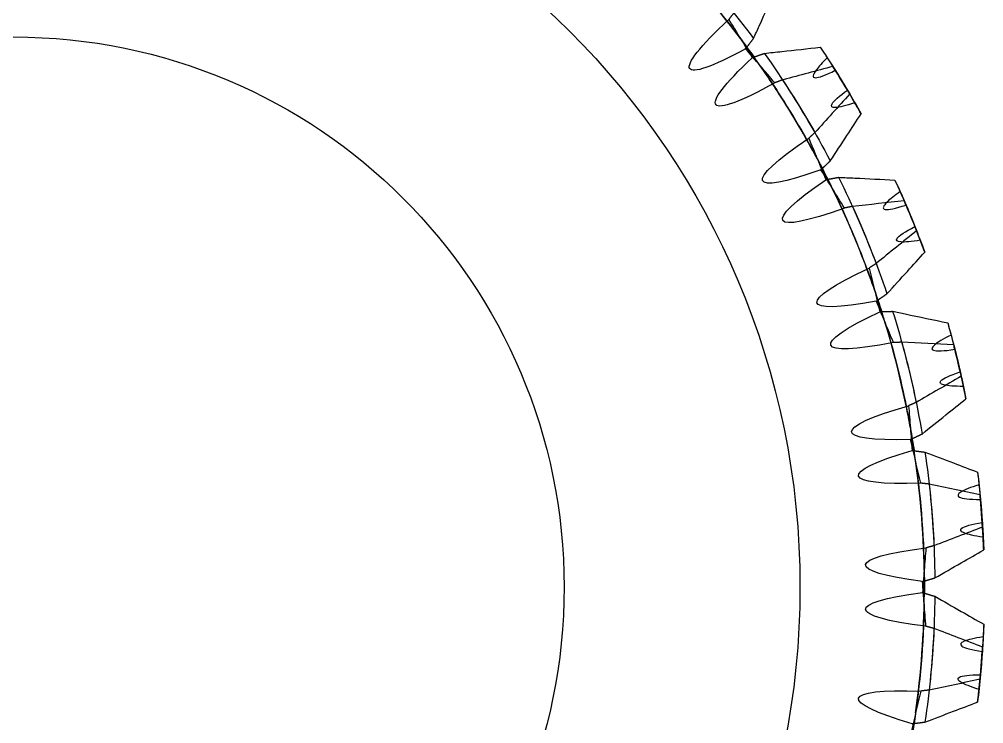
# Model space of a CAD drawing. Header units: millimetres. Extents: x -3 to 292, y -52 to 113.
# Drawn here: x 57.01 to 87.68, y 43.77 to 66.18 of the extents above; entities that cross this region are included whole.
import ezdxf

# ---------------------------------------------------------------- set-up
doc = ezdxf.new("R2010")
doc.units = ezdxf.units.MM
doc.layers.add('pieza3', color=163, linetype='Continuous')

msp = doc.modelspace()

# ---------------------------------------------------------------- linework, layer by layer
at = {"layer": 'pieza3'}
for centre, radius in [((56.835, 48.121, -45.285), 25), ((56.835, 48.121, -43.485), 17.5), ((56.835, 48.121, -45.285), 17.5)]:
    msp.add_circle(centre, radius, dxfattribs=at)
at = {"layer": 'pieza3', "extrusion": (-4.07889e-32, -2.22045e-16, -1)}
for centre, radius, start, end in [((-56.835, 48.121, 67.554), 29.289, 137.5757, 143.4299), ((-56.835, 48.121, 78.254), 29.289, 144.5701, 150.4243), ((-56.835, 48.121, 76.952), 30.864, 146.195, 149.4522), ((-56.835, 48.121, 75.615), 30.864, 146.9406, 149.186), ((-56.835, 48.121, 68.856), 30.864, 147.5478, 150.805), ((-56.835, 48.121, 67.554), 29.289, 146.5757, 152.4299), ((-56.835, 48.121, 78.254), 29.289, 153.5701, 159.4243), ((-56.835, 48.121, 76.952), 30.864, 155.195, 158.4522), ((-56.835, 48.121, 75.615), 30.864, 155.9406, 158.186), ((-56.835, 48.121, 67.554), 29.289, 155.5757, 161.4299), ((-56.835, 48.121, 68.856), 30.864, 156.5478, 159.805), ((-56.835, 48.121, 78.254), 29.289, 162.5701, 168.4243), ((-56.835, 48.121, 76.952), 30.864, 164.195, 167.4522), ((-56.835, 48.121, 75.615), 30.864, 164.9406, 167.186), ((-56.835, 48.121, 67.554), 29.289, 164.5757, 170.4299), ((-56.835, 48.121, 68.856), 30.864, 165.5478, 168.805), ((-56.835, 48.121, 78.254), 29.289, 171.5701, 177.4243), ((-56.835, 48.121, 76.952), 30.864, 173.195, 176.4522), ((-56.835, 48.121, 67.554), 29.289, 173.5757, 179.4299), ((-56.835, 48.121, 75.615), 30.864, 173.9406, 176.186), ((-56.835, 48.121, 68.856), 30.864, 174.5478, 177.805), ((-56.835, 48.121, 78.254), 29.289, 180.5701, 186.4243), ((-56.835, 48.121, 76.952), 30.864, 182.195, 185.4522), ((-56.835, 48.121, 67.554), 29.289, 182.5757, 188.4299), ((-56.835, 48.121, 75.615), 30.864, 182.9406, 185.186), ((-56.835, 48.121, 68.856), 30.864, 183.5478, 186.805)]:
    msp.add_arc(centre, radius, start, end, dxfattribs=at)
at = {"layer": 'pieza3', "extrusion": (0.584868, -0.805002, -0.099504)}
for centre, start, end in [((110.029, -73.092, 1.05), 142.3181, 218.8726), ((110.029, -73.092, 2.466), 141.1274, 217.6819)]:
    msp.add_arc(centre, 8.68, start, end, dxfattribs=at)
at = {"layer": 'pieza3'}
for start, end in [(29.9406, 32.186), (20.9406, 23.186), (11.9406, 14.186), (2.9406, 5.186), (353.9406, 356.186)]:
    msp.add_arc((56.835, 48.121, -70.193), 30.864, start, end, dxfattribs=at)
at = {"layer": 'pieza3', "extrusion": (0.451737, -0.886585, -0.099504)}
for centre, start, end in [((108.251, -74.241, -10.442), 142.3181, 218.8726), ((108.251, -74.241, -9.026), 141.1274, 217.6819)]:
    msp.add_arc(centre, 8.68, start, end, dxfattribs=at)
at = {"layer": 'pieza3', "extrusion": (0.307483, -0.946337, -0.099504)}
for centre, start, end in [((104.688, -75.348, -21.516), 142.3181, 218.8726), ((104.688, -75.348, -20.1), 141.1274, 217.6819)]:
    msp.add_arc(centre, 8.68, start, end, dxfattribs=at)
at = {"layer": 'pieza3', "extrusion": (0.155658, -0.982787, -0.099504)}
for centre, start, end in [((99.427, -76.386, -31.899), 142.3181, 218.8726), ((99.427, -76.386, -30.483), 141.1274, 217.6819)]:
    msp.add_arc(centre, 8.68, start, end, dxfattribs=at)
at = {"layer": 'pieza3', "extrusion": (-3.04642e-16, -0.995037, -0.099504)}
for centre, start, end in [((92.599, -77.33, -41.336), 142.3181, 218.8726), ((92.599, -77.33, -39.92), 141.1274, 217.6819)]:
    msp.add_arc(centre, 8.68, start, end, dxfattribs=at)
at = {"layer": 'pieza3', "extrusion": (-0.155658, -0.982787, -0.099504)}
msp.add_arc((84.372, -78.156, -49.593), 8.68, 142.3181, 218.8726, dxfattribs=at)
at = {"layer": 'pieza3'}
for centre, major_axis, start_param, end_param in [((117.215, 25.86, -78.254), (-51.274, 70.573), 0.892342, 0.902775), ((117.215, 25.86, -78.254), (-51.274, 70.573), 0.902775, 0.913123), ((112.989, 16.689, -78.254), (-39.603, 77.725), 0.892342, 0.902775), ((112.989, 16.689, -78.254), (-39.603, 77.725), 0.902775, 0.913123), ((107.381, 8.291, -78.254), (-26.956, 82.963), 0.892342, 0.902775), ((107.381, 8.291, -78.254), (-26.956, 82.963), 0.902775, 0.913123), ((100.528, 0.874, -78.254), (-13.646, 86.159), 0.892342, 0.902775), ((100.528, 0.874, -78.254), (-13.646, 86.159), 0.902775, 0.913123), ((92.599, -5.379, -78.254), (0, 87.233), 0.892342, 0.902775), ((92.599, -5.379, -78.254), (0, 87.233), 0.902775, 0.913123), ((83.79, -10.315, -78.254), (13.646, 86.159), 0.892342, 0.902775), ((83.79, -10.315, -78.254), (13.646, 86.159), 0.902775, 0.913123)]:
    msp.add_ellipse(centre, major_axis=major_axis, ratio=0.099504, start_param=start_param, end_param=end_param, dxfattribs=at)
at = {"layer": 'pieza3', "extrusion": (-7.48081e-18, -2.11748e-16, -1)}
for start_param, end_param in [(-2.238818, -2.228469), (-2.24925, -2.238818)]:
    msp.add_ellipse((54.322, 112.425, -67.554), major_axis=(-51.274, 70.573), ratio=0.099504, start_param=start_param, end_param=end_param, dxfattribs=at)
at = {"layer": 'pieza3', "extrusion": (5.77799e-18, -2.33385e-16, -1)}
for start_param, end_param in [(-2.238818, -2.228469), (-2.24925, -2.238818)]:
    msp.add_ellipse((64.413, 112.026, -67.554), major_axis=(-39.603, 77.725), ratio=0.099504, start_param=start_param, end_param=end_param, dxfattribs=at)
at = {"layer": 'pieza3', "extrusion": (-3.69779e-32, -2.22045e-16, -1)}
for centre, major_axis, start_param, end_param in [((74.316, 110.054, -67.554), (-26.956, 82.963), -2.238818, -2.228469), ((74.316, 110.054, -67.554), (-26.956, 82.963), -2.24925, -2.238818), ((83.79, 106.557, -67.554), (-13.646, 86.159), -2.238818, -2.228469), ((83.79, 106.557, -67.554), (-13.646, 86.159), -2.24925, -2.238818)]:
    msp.add_ellipse(centre, major_axis=major_axis, ratio=0.099504, start_param=start_param, end_param=end_param, dxfattribs=at)
at = {"layer": 'pieza3', "extrusion": (-4.07889e-32, -2.22045e-16, -1)}
for start_param, end_param in [(-2.238818, -2.228469), (-2.24925, -2.238818)]:
    msp.add_ellipse((92.599, 101.621, -67.554), major_axis=(0, 87.233), ratio=0.099504, start_param=start_param, end_param=end_param, dxfattribs=at)
at = {"layer": 'pieza3'}
for points, knots in [([(79.941, 65.57, -78.254), (79.387, 66.305, -78.254), (78.797, 67.013, -78.254), (78.175, 67.691, -78.254), (77.937, 67.951, -78.254), (77.694, 68.206, -78.254), (77.446, 68.457, -78.254)], [0.6029411, 0.6029411, 0.6029411, 0.6029411, 0.61811888, 0.61811888, 0.61811888, 0.62393288, 0.62393288, 0.62393288, 0.62393288]), ([(77.684, 68.213, -67.554), (77.85, 68.041, -67.554), (78.013, 67.867, -67.554), (78.174, 67.691, -67.554), (78.873, 66.928, -67.554), (79.532, 66.129, -67.554), (80.145, 65.297, -67.554)], [-0.6220589, -0.6220589, -0.6220589, -0.6220589, -0.61811888, -0.61811888, -0.61811888, -0.60106712, -0.60106712, -0.60106712, -0.60106712]), ([(80.357, 65.571, -67.554), (80.417, 65.703, -67.659), (80.477, 65.836, -67.764), (80.722, 66.382, -68.197), (80.908, 66.795, -68.527), (81.091, 67.205, -68.856)], [4.8359641, 4.8359641, 4.8359641, 4.8359641, 4.8848708, 4.8848708, 5.0376281, 5.0376281, 5.0376281, 5.0376281]), ([(80.7, 65.099, -78.254), (80.886, 65.12, -78.118), (81.073, 65.14, -77.983), (81.667, 65.205, -77.549), (82.075, 65.249, -77.25), (82.481, 65.293, -76.952)], [5.9215339, 5.9215339, 5.9215339, 5.9215339, 5.9846727, 5.9846727, 6.1231347, 6.1231347, 6.1231347, 6.1231347]), ([(82.481, 65.293, -76.952), (82.538, 65.208, -76.642), (82.591, 65.127, -76.332), (82.662, 65.02, -75.888), (82.682, 64.988, -75.753), (82.702, 64.957, -75.615)], [5.3663864, 5.3663864, 5.3663864, 5.3663864, 5.4635982, 5.4635982, 5.5049207, 5.5049207, 5.5049207, 5.5049207]), ([(82.387, 61.74, -78.254), (82.005, 62.456, -78.254), (81.594, 63.155, -78.254), (81.154, 63.835, -78.254), (80.903, 64.224, -78.254), (80.643, 64.607, -78.254), (80.373, 64.983, -78.254)], [0.5779411, 0.5779411, 0.5779411, 0.5779411, 0.59130436, 0.59130436, 0.59130436, 0.59893288, 0.59893288, 0.59893288, 0.59893288]), ([(80.57, 64.704, -67.554), (80.77, 64.418, -67.554), (80.965, 64.128, -67.554), (81.154, 63.835, -67.554), (81.655, 63.059, -67.554), (82.12, 62.259, -67.554), (82.545, 61.439, -67.554)], [-0.5970589, -0.5970589, -0.5970589, -0.5970589, -0.59130436, -0.59130436, -0.59130436, -0.57606712, -0.57606712, -0.57606712, -0.57606712]), ([(82.702, 64.957, -75.615), (82.548, 64.805, -75.231), (82.432, 64.677, -74.823), (82.232, 64.412, -73.697), (82.221, 64.326, -72.965), (82.427, 64.321, -71.523), (82.642, 64.402, -70.827), (82.956, 64.561, -70.193)], [-0.569701, -0.569701, -0.569701, -0.569701, -0.4369529, -0.4369529, -0.2177015, -0.2177015, -0.0000007, -0.0000007, -0.0000007, -0.0000007]), ([(82.879, 64.682, -68.856), (82.358, 64.543, -68.43), (81.832, 64.402, -68.002), (81.295, 64.258, -67.566), (81.287, 64.256, -67.56), (81.279, 64.254, -67.554)], [6.7274747, 6.7274747, 6.7274747, 6.7274747, 6.9220935, 6.9220935, 6.924977, 6.924977, 6.924977, 6.924977]), ([(83.58, 63.525, -70.193), (83.295, 63.431, -70.724), (83.087, 63.381, -71.299), (82.839, 63.37, -72.497), (82.802, 63.411, -73.111), (82.912, 63.591, -74.382), (83.077, 63.738, -75.025), (83.342, 63.931, -75.615)], [-2.3389616, -2.3389616, -2.3389616, -2.3389616, -2.1559705, -2.1559705, -1.9721722, -1.9721722, -1.7695788, -1.7695788, -1.7695788, -1.7695788]), ([(83.342, 63.931, -75.615), (83.36, 63.902, -76.041), (83.384, 63.862, -76.468), (83.413, 63.812, -76.913), (83.414, 63.81, -76.933), (83.415, 63.808, -76.952)], [4.8163136, 4.8163136, 4.8163136, 4.8163136, 4.9448151, 4.9448151, 4.9506011, 4.9506011, 4.9506011, 4.9506011]), ([(83.778, 63.176, -68.856), (83.728, 63.265, -69.165), (83.681, 63.35, -69.476), (83.617, 63.461, -69.92), (83.598, 63.493, -70.055), (83.58, 63.525, -70.193)], [3.9709302, 3.9709302, 3.9709302, 3.9709302, 4.0681419, 4.0681419, 4.1094644, 4.1094644, 4.1094644, 4.1094644]), ([(82.797, 61.676, -67.554), (82.974, 61.946, -67.786), (83.151, 62.216, -68.02), (83.478, 62.716, -68.455), (83.629, 62.946, -68.655), (83.778, 63.176, -68.856)], [3.9422605, 3.9422605, 3.9422605, 3.9422605, 4.051296, 4.051296, 4.1444134, 4.1444134, 4.1444134, 4.1444134]), ([(84.203, 57.576, -78.254), (84.011, 58.13, -78.254), (83.803, 58.678, -78.254), (83.578, 59.219, -78.254), (83.315, 59.854, -78.254), (83.029, 60.479, -78.254), (82.721, 61.093, -78.254)], [0.5529411, 0.5529411, 0.5529411, 0.5529411, 0.56260701, 0.56260701, 0.56260701, 0.57393288, 0.57393288, 0.57393288, 0.57393288]), ([(83.062, 61.157, -78.254), (83.235, 61.149, -78.129), (83.408, 61.14, -78.003), (84.006, 61.112, -77.569), (84.43, 61.091, -77.26), (84.852, 61.069, -76.952)], [5.4603216, 5.4603216, 5.4603216, 5.4603216, 5.5187128, 5.5187128, 5.6619401, 5.6619401, 5.6619401, 5.6619401]), ([(84.852, 61.069, -76.952), (84.895, 60.976, -76.642), (84.935, 60.888, -76.332), (84.987, 60.772, -75.888), (85.003, 60.737, -75.753), (85.018, 60.704, -75.615)], [5.02563, 5.02563, 5.02563, 5.02563, 5.1228417, 5.1228417, 5.1641643, 5.1641643, 5.1641643, 5.1641643]), ([(82.872, 60.787, -67.554), (83.123, 60.272, -67.554), (83.358, 59.748, -67.554), (83.578, 59.219, -67.554), (83.846, 58.573, -67.554), (84.091, 57.917, -67.554), (84.312, 57.253, -67.554)], [-0.5720589, -0.5720589, -0.5720589, -0.5720589, -0.56260701, -0.56260701, -0.56260701, -0.55106712, -0.55106712, -0.55106712, -0.55106712]), ([(85.018, 60.704, -75.615), (84.841, 60.576, -75.229), (84.705, 60.467, -74.818), (84.468, 60.237, -73.691), (84.444, 60.154, -72.959), (84.648, 60.118, -71.52), (84.871, 60.165, -70.826), (85.206, 60.273, -70.193)], [-0.5696976, -0.5696976, -0.5696976, -0.5696976, -0.4361446, -0.4361446, -0.2172856, -0.2172856, -0.0000007, -0.0000007, -0.0000007, -0.0000007]), ([(85.661, 59.152, -70.193), (85.376, 59.105, -70.702), (85.168, 59.088, -71.252), (84.918, 59.11, -72.395), (84.878, 59.15, -72.981), (84.983, 59.302, -74.28), (85.174, 59.429, -74.979), (85.489, 59.59, -75.615)], [-0.569296, -0.569296, -0.569296, -0.569296, -0.3937975, -0.3937975, -0.218361, -0.218361, -0.0000007, -0.0000007, -0.0000007, -0.0000007]), ([(85.802, 58.776, -68.856), (85.766, 58.872, -69.165), (85.732, 58.962, -69.476), (85.687, 59.082, -69.92), (85.674, 59.117, -70.055), (85.661, 59.152, -70.193)], [3.5595154, 3.5595154, 3.5595154, 3.5595154, 3.6567271, 3.6567271, 3.6980497, 3.6980497, 3.6980497, 3.6980497]), ([(84.598, 57.448, -67.554), (84.815, 57.687, -67.786), (85.032, 57.926, -68.02), (85.433, 58.368, -68.455), (85.618, 58.572, -68.655), (85.802, 58.776, -68.856)], [3.3441669, 3.3441669, 3.3441669, 3.3441669, 3.4532025, 3.4532025, 3.5463199, 3.5463199, 3.5463199, 3.5463199]), ([(85.345, 53.178, -78.254), (85.303, 53.414, -78.254), (85.258, 53.65, -78.254), (85.21, 53.885, -78.254), (85.005, 54.897, -78.254), (84.745, 55.899, -78.254), (84.432, 56.883, -78.254)], [0.5279411, 0.5279411, 0.5279411, 0.5279411, 0.53189461, 0.53189461, 0.53189461, 0.54893288, 0.54893288, 0.54893288, 0.54893288]), ([(84.778, 56.894, -78.254), (84.913, 56.866, -78.155), (85.047, 56.838, -78.056), (85.633, 56.716, -77.622), (86.085, 56.621, -77.286), (86.532, 56.527, -76.952)], [4.7001453, 4.7001453, 4.7001453, 4.7001453, 4.7463244, 4.7463244, 4.901825, 4.901825, 4.901825, 4.901825]), ([(84.533, 56.558, -67.554), (84.801, 55.678, -67.554), (85.027, 54.786, -67.554), (85.21, 53.884, -67.554), (85.28, 53.538, -67.554), (85.345, 53.191, -67.554), (85.402, 52.842, -67.554)], [-0.5470589, -0.5470589, -0.5470589, -0.5470589, -0.53189461, -0.53189461, -0.53189461, -0.52606712, -0.52606712, -0.52606712, -0.52606712]), ([(86.532, 56.527, -76.952), (86.56, 56.428, -76.642), (86.586, 56.335, -76.332), (86.62, 56.212, -75.888), (86.63, 56.175, -75.753), (86.639, 56.14, -75.615)], [4.5066654, 4.5066654, 4.5066654, 4.5066654, 4.6038772, 4.6038772, 4.6451997, 4.6451997, 4.6451997, 4.6451997]), ([(86.639, 56.14, -75.615), (86.382, 56.01, -75.105), (86.203, 55.902, -74.555), (86.014, 55.737, -73.412), (86.006, 55.681, -72.827), (86.18, 55.62, -71.527), (86.409, 55.63, -70.829), (86.758, 55.685, -70.193)], [-0.569296, -0.569296, -0.569296, -0.569296, -0.3937965, -0.3937965, -0.2183533, -0.2183533, -0.0000007, -0.0000007, -0.0000007, -0.0000007]), ([(87.031, 54.506, -70.193), (86.743, 54.505, -70.702), (86.535, 54.52, -71.252), (86.292, 54.581, -72.396), (86.258, 54.627, -72.982), (86.386, 54.762, -74.282), (86.595, 54.856, -74.979), (86.93, 54.966, -75.615)], [-0.5692955, -0.5692955, -0.5692955, -0.5692955, -0.3937772, -0.3937772, -0.2181945, -0.2181945, -0.0000007, -0.0000007, -0.0000007, -0.0000007]), ([(87.112, 54.113, -68.856), (87.092, 54.213, -69.165), (87.073, 54.308, -69.476), (87.047, 54.434, -69.92), (87.039, 54.47, -70.055), (87.031, 54.506, -70.193)], [3.3252855, 3.3252855, 3.3252855, 3.3252855, 3.4224973, 3.4224973, 3.4638198, 3.4638198, 3.4638198, 3.4638198]), ([(85.716, 52.99, -67.554), (85.967, 53.192, -67.786), (86.219, 53.394, -68.02), (86.684, 53.768, -68.455), (86.898, 53.941, -68.655), (87.112, 54.113, -68.856)], [3.0244205, 3.0244205, 3.0244205, 3.0244205, 3.133456, 3.133456, 3.2265734, 3.2265734, 3.2265734, 3.2265734]), ([(85.807, 52.414, -78.254), (86.108, 52.3, -78.021), (86.41, 52.186, -77.787), (86.969, 51.973, -77.353), (87.226, 51.876, -77.152), (87.482, 51.778, -76.952)], [3.8067412, 3.8067412, 3.8067412, 3.8067412, 3.9157768, 3.9157768, 4.0088942, 4.0088942, 4.0088942, 4.0088942]), ([(87.482, 51.778, -76.952), (87.494, 51.676, -76.642), (87.505, 51.58, -76.332), (87.519, 51.453, -75.888), (87.523, 51.415, -75.753), (87.527, 51.379, -75.615)], [3.877219, 3.877219, 3.877219, 3.877219, 3.9744308, 3.9744308, 4.0157533, 4.0157533, 4.0157533, 4.0157533]), ([(87.527, 51.379, -75.615), (87.253, 51.291, -75.105), (87.059, 51.212, -74.555), (86.846, 51.079, -73.412), (86.829, 51.025, -72.825), (86.992, 50.937, -71.526), (87.22, 50.911, -70.828), (87.573, 50.91, -70.193)], [-0.5692954, -0.5692954, -0.5692954, -0.5692954, -0.3937736, -0.3937736, -0.2181643, -0.2181643, -0.0000007, -0.0000007, -0.0000007, -0.0000007]), ([(87.573, 50.91, -70.193), (87.57, 50.943, -69.786), (87.566, 50.987, -69.379), (87.56, 51.043, -68.933), (87.56, 51.048, -68.894), (87.559, 51.053, -68.856)], [4.7224227, 4.7224227, 4.7224227, 4.7224227, 4.844995, 4.844995, 4.8566515, 4.8566515, 4.8566515, 4.8566515]), ([(87.658, 49.704, -70.193), (87.374, 49.748, -70.702), (87.17, 49.795, -71.253), (86.939, 49.894, -72.398), (86.914, 49.945, -72.985), (87.062, 50.057, -74.285), (87.283, 50.118, -74.98), (87.631, 50.174, -75.615)], [-0.5692939, -0.5692939, -0.5692939, -0.5692939, -0.3937168, -0.3937168, -0.2177058, -0.2177058, -0.0000007, -0.0000007, -0.0000007, -0.0000007]), ([(87.676, 49.303, -68.856), (87.673, 49.405, -69.165), (87.668, 49.502, -69.476), (87.662, 49.63, -69.92), (87.66, 49.667, -70.055), (87.658, 49.704, -70.193)], [3.3144464, 3.3144464, 3.3144464, 3.3144464, 3.4116582, 3.4116582, 3.4529807, 3.4529807, 3.4529807, 3.4529807]), ([(86.122, 48.412, -67.554), (86.402, 48.572, -67.786), (86.682, 48.732, -68.02), (87.2, 49.029, -68.455), (87.439, 49.166, -68.655), (87.676, 49.303, -68.856)], [3.0103831, 3.0103831, 3.0103831, 3.0103831, 3.1194187, 3.1194187, 3.2125361, 3.2125361, 3.2125361, 3.2125361]), ([(86.122, 47.829, -78.254), (86.402, 47.669, -78.021), (86.682, 47.509, -77.787), (87.2, 47.212, -77.353), (87.439, 47.075, -77.152), (87.676, 46.939, -76.952)], [3.0103831, 3.0103831, 3.0103831, 3.0103831, 3.1194187, 3.1194187, 3.2125361, 3.2125361, 3.2125361, 3.2125361]), ([(87.676, 46.939, -76.952), (87.673, 46.836, -76.642), (87.668, 46.739, -76.332), (87.662, 46.612, -75.888), (87.66, 46.574, -75.753), (87.658, 46.537, -75.615)], [3.3144464, 3.3144464, 3.3144464, 3.3144464, 3.4116582, 3.4116582, 3.4529807, 3.4529807, 3.4529807, 3.4529807]), ([(87.658, 46.537, -75.615), (87.374, 46.493, -75.105), (87.17, 46.446, -74.555), (86.939, 46.347, -73.41), (86.914, 46.297, -72.822), (87.062, 46.184, -71.523), (87.283, 46.124, -70.827), (87.631, 46.068, -70.193)], [-0.5692939, -0.5692939, -0.5692939, -0.5692939, -0.3937168, -0.3937168, -0.2177058, -0.2177058, -0.0000007, -0.0000007, -0.0000007, -0.0000007]), ([(87.527, 44.863, -70.193), (87.253, 44.95, -70.702), (87.059, 45.029, -71.252), (86.846, 45.163, -72.396), (86.829, 45.216, -72.982), (86.992, 45.305, -74.282), (87.22, 45.33, -74.979), (87.573, 45.331, -75.615)], [-0.5692954, -0.5692954, -0.5692954, -0.5692954, -0.3937736, -0.3937736, -0.2181643, -0.2181643, -0.0000007, -0.0000007, -0.0000007, -0.0000007]), ([(87.573, 45.331, -75.615), (87.57, 45.298, -76.022), (87.566, 45.254, -76.429), (87.56, 45.198, -76.874), (87.56, 45.193, -76.913), (87.559, 45.188, -76.952)], [4.7224227, 4.7224227, 4.7224227, 4.7224227, 4.844995, 4.844995, 4.8566515, 4.8566515, 4.8566515, 4.8566515]), ([(87.482, 44.464, -68.856), (87.494, 44.565, -69.165), (87.505, 44.661, -69.476), (87.519, 44.789, -69.92), (87.523, 44.826, -70.055), (87.527, 44.863, -70.193)], [3.877219, 3.877219, 3.877219, 3.877219, 3.9744308, 3.9744308, 4.0157533, 4.0157533, 4.0157533, 4.0157533]), ([(85.807, 43.827, -67.554), (86.108, 43.941, -67.786), (86.41, 44.056, -68.02), (86.969, 44.268, -68.455), (87.226, 44.366, -68.655), (87.482, 44.464, -68.856)], [3.8067412, 3.8067412, 3.8067412, 3.8067412, 3.9157768, 3.9157768, 4.0088942, 4.0088942, 4.0088942, 4.0088942])]:
    msp.add_open_spline(points, degree=3, knots=knots, dxfattribs=at)
for points, weights in [([(79.732, 66.383, -78.254), (79.651, 66.282, -78.254), (79.569, 66.179, -78.254)], [1.98799027348, 1.97523851724, 1.96216438638]), ([(80.145, 65.297, -67.554), (80.253, 65.436, -67.554), (80.357, 65.571, -67.554)], [1.83510682193, 1.85390303607, 1.87214215086]), ([(80.107, 65.247, -67.554), (80.126, 65.272, -67.554), (80.145, 65.297, -67.554)], [1.82855991971, 1.83184177588, 1.83510682193]), ([(80.373, 64.983, -78.254), (80.539, 65.042, -78.254), (80.7, 65.099, -78.254)], [2.58463546885, 2.61110878427, 2.63679745942]), ([(80.315, 64.962, -78.254), (80.344, 64.972, -78.254), (80.373, 64.983, -78.254)], [2.57541455838, 2.58003685162, 2.58463546885]), ([(81.279, 64.254, -67.554), (81.158, 64.208, -67.554), (81.034, 64.162, -67.554)], [2.68447569287, 2.66725640355, 2.6496017968]), ([(82.307, 62.577, -78.254), (82.211, 62.49, -78.254), (82.114, 62.4, -78.254)], [1.59776549452, 1.58751679442, 1.57700899896]), ([(82.545, 61.439, -67.554), (82.673, 61.56, -67.554), (82.797, 61.676, -67.554)], [1.41516314124, 1.4296580519, 1.44372334918]), ([(82.5, 61.396, -67.554), (82.523, 61.417, -67.554), (82.545, 61.439, -67.554)], [1.4101144244, 1.41264526448, 1.41516314124]), ([(82.66, 61.081, -78.254), (82.691, 61.087, -78.254), (82.721, 61.093, -78.254)], [2.33000782755, 2.33418967058, 2.33835009365]), ([(82.721, 61.093, -78.254), (82.895, 61.125, -78.254), (83.062, 61.157, -78.254)], [2.33835009365, 2.36230081333, 2.38554165973]), ([(83.502, 60.231, -67.554), (83.375, 60.205, -67.554), (83.246, 60.179, -67.554)], [2.45561963307, 2.43986831708, 2.42371879519]), ([(84.255, 58.414, -78.254), (84.147, 58.343, -78.254), (84.036, 58.27, -78.254)], [1.35643405052, 1.34773334579, 1.33881268027]), ([(84.312, 57.253, -67.554), (84.457, 57.352, -67.554), (84.598, 57.448, -67.554)], [1.15545227629, 1.16728707966, 1.17877111234]), ([(84.261, 57.218, -67.554), (84.287, 57.235, -67.554), (84.312, 57.253, -67.554)], [1.15133010041, 1.15339648049, 1.15545227629]), ([(84.37, 56.882, -78.254), (84.401, 56.883, -78.254), (84.432, 56.883, -78.254)], [1.95059359601, 1.95409447534, 1.95757742269]), ([(84.432, 56.883, -78.254), (84.608, 56.888, -78.254), (84.778, 56.894, -78.254)], [1.95757742269, 1.9776280508, 1.99708440009]), ([(85.068, 55.91, -67.554), (84.939, 55.904, -67.554), (84.807, 55.899, -67.554)], [1.09150225666, 1.09479624437, 1.09787403116]), ([(85.527, 53.998, -78.254), (85.41, 53.944, -78.254), (85.289, 53.889, -78.254)], [1.2396709767, 1.23171923653, 1.22356647]), ([(85.346, 52.815, -67.554), (85.374, 52.829, -67.554), (85.402, 52.842, -67.554)], [1.02612282273, 1.02796448374, 1.02979671151]), ([(85.402, 52.842, -67.554), (85.561, 52.918, -67.554), (85.716, 52.99, -67.554)], [1.02979671151, 1.04034447869, 1.05057962152]), ([(85.401, 52.466, -78.254), (85.432, 52.462, -78.254), (85.463, 52.458, -78.254)], [1.48563590849, 1.48830229273, 1.4909550194]), ([(85.463, 52.458, -78.254), (85.638, 52.436, -78.254), (85.807, 52.414, -78.254)], [1.4909550194, 1.50622623385, 1.52104482611]), ([(85.939, 51.398, -67.554), (85.811, 51.412, -67.554), (85.679, 51.427, -67.554)], [1.06574573013, 1.06785355325, 1.06974519757]), ([(86.094, 49.437, -78.254), (85.969, 49.403, -78.254), (85.841, 49.367, -78.254)], [1.27873850844, 1.27053617366, 1.26212647728]), ([(85.73, 48.297, -67.554), (85.759, 48.306, -67.554), (85.789, 48.315, -67.554)], [1.06801568435, 1.06993253368, 1.07183956465]), ([(85.789, 48.315, -67.554), (85.958, 48.365, -67.554), (86.122, 48.412, -67.554)], [1.07183956465, 1.08281795879, 1.09347096526]), ([(85.73, 47.944, -78.254), (85.759, 47.935, -78.254), (85.789, 47.927, -78.254)], [1.06801568435, 1.06993253368, 1.07183956465]), ([(85.789, 47.927, -78.254), (85.958, 47.877, -78.254), (86.122, 47.829, -78.254)], [1.07183956465, 1.08281795879, 1.09347096526]), ([(86.094, 46.804, -67.554), (85.969, 46.839, -67.554), (85.841, 46.874, -67.554)], [1.27873850844, 1.27053617366, 1.26212647728]), ([(85.939, 44.844, -78.254), (85.811, 44.829, -78.254), (85.679, 44.814, -78.254)], [1.06574573013, 1.06785355325, 1.06974519757]), ([(85.401, 43.775, -67.554), (85.432, 43.779, -67.554), (85.463, 43.783, -67.554)], [1.48563590849, 1.48830229273, 1.4909550194]), ([(85.463, 43.783, -67.554), (85.638, 43.806, -67.554), (85.807, 43.827, -67.554)], [1.4909550194, 1.50622623385, 1.52104482611])]:
    msp.add_rational_spline(points, weights, degree=2, dxfattribs=at)
for points in [[(79.941, 65.57, -78.254), (80.088, 65.376, -78.254), (80.232, 65.18, -78.254), (80.373, 64.983, -78.254)], [(80.57, 64.704, -67.554), (80.431, 64.904, -67.554), (80.289, 65.101, -67.554), (80.145, 65.297, -67.554)], [(82.956, 64.561, -70.193), (82.937, 64.592, -69.746), (82.911, 64.633, -69.301), (82.879, 64.682, -68.856)], [(83.415, 63.808, -76.952), (83.048, 63.4, -77.384), (82.678, 62.989, -77.819), (82.307, 62.577, -78.254)], [(82.387, 61.74, -78.254), (82.501, 61.526, -78.254), (82.613, 61.31, -78.254), (82.721, 61.093, -78.254)], [(82.872, 60.787, -67.554), (82.766, 61.006, -67.554), (82.657, 61.223, -67.554), (82.545, 61.439, -67.554)], [(85.149, 60.404, -68.856), (84.601, 60.347, -68.421), (84.052, 60.289, -67.987), (83.502, 60.231, -67.554)], [(85.206, 60.273, -70.193), (85.192, 60.306, -69.746), (85.173, 60.351, -69.301), (85.149, 60.404, -68.856)], [(85.489, 59.59, -75.615), (85.502, 59.556, -76.06), (85.521, 59.511, -76.506), (85.542, 59.456, -76.952)], [(85.542, 59.456, -76.952), (85.114, 59.109, -77.386), (84.685, 58.762, -77.82), (84.255, 58.414, -78.254)], [(84.203, 57.576, -78.254), (84.282, 57.346, -78.254), (84.358, 57.115, -78.254), (84.432, 56.883, -78.254)], [(84.533, 56.558, -67.554), (84.462, 56.79, -67.554), (84.389, 57.022, -67.554), (84.312, 57.253, -67.554)], [(86.722, 55.824, -68.856), (86.173, 55.852, -68.422), (85.622, 55.881, -67.988), (85.068, 55.91, -67.554)], [(86.758, 55.685, -70.193), (86.749, 55.719, -69.747), (86.737, 55.767, -69.301), (86.722, 55.824, -68.856)], [(86.93, 54.966, -75.615), (86.938, 54.931, -76.06), (86.949, 54.883, -76.506), (86.962, 54.826, -76.952)], [(86.962, 54.826, -76.952), (86.486, 54.551, -77.385), (86.007, 54.275, -77.819), (85.527, 53.998, -78.254)], [(85.345, 53.178, -78.254), (85.387, 52.939, -78.254), (85.427, 52.699, -78.254), (85.463, 52.458, -78.254)], [(85.512, 52.121, -67.554), (85.479, 52.362, -67.554), (85.442, 52.602, -67.554), (85.402, 52.842, -67.554)], [(85.785, 48.656, -78.254), (85.761, 49.928, -78.254), (85.654, 51.2, -78.254), (85.463, 52.458, -78.254)], [(85.512, 52.121, -67.554), (85.688, 50.86, -67.554), (85.781, 49.588, -67.554), (85.789, 48.315, -67.554)], [(87.559, 51.053, -68.856), (87.023, 51.167, -68.423), (86.483, 51.282, -67.989), (85.939, 51.398, -67.554)], [(87.64, 50.031, -76.952), (87.126, 49.833, -77.385), (86.611, 49.635, -77.819), (86.094, 49.437, -78.254)], [(87.631, 50.174, -75.615), (87.633, 50.138, -76.06), (87.636, 50.089, -76.506), (87.64, 50.031, -76.952)], [(85.785, 48.656, -78.254), (85.789, 48.413, -78.254), (85.791, 48.17, -78.254), (85.789, 47.927, -78.254)], [(85.785, 47.586, -67.554), (85.789, 47.829, -67.554), (85.791, 48.072, -67.554), (85.789, 48.315, -67.554)], [(85.512, 44.12, -78.254), (85.688, 45.381, -78.254), (85.781, 46.654, -78.254), (85.789, 47.927, -78.254)], [(85.785, 47.586, -67.554), (85.761, 46.313, -67.554), (85.654, 45.042, -67.554), (85.463, 43.783, -67.554)], [(87.64, 46.211, -68.856), (87.126, 46.408, -68.422), (86.611, 46.606, -67.988), (86.094, 46.804, -67.554)], [(87.631, 46.068, -70.193), (87.633, 46.103, -69.747), (87.636, 46.152, -69.302), (87.64, 46.211, -68.856)], [(87.559, 45.188, -76.952), (87.023, 45.074, -77.384), (86.483, 44.959, -77.818), (85.939, 44.844, -78.254)], [(85.512, 44.12, -78.254), (85.479, 43.88, -78.254), (85.442, 43.639, -78.254), (85.402, 43.399, -78.254)], [(85.345, 43.063, -67.554), (85.387, 43.303, -67.554), (85.427, 43.543, -67.554), (85.463, 43.783, -67.554)]]:
    msp.add_open_spline(points, degree=3, dxfattribs=at)

doc.saveas('drawing.dxf')
